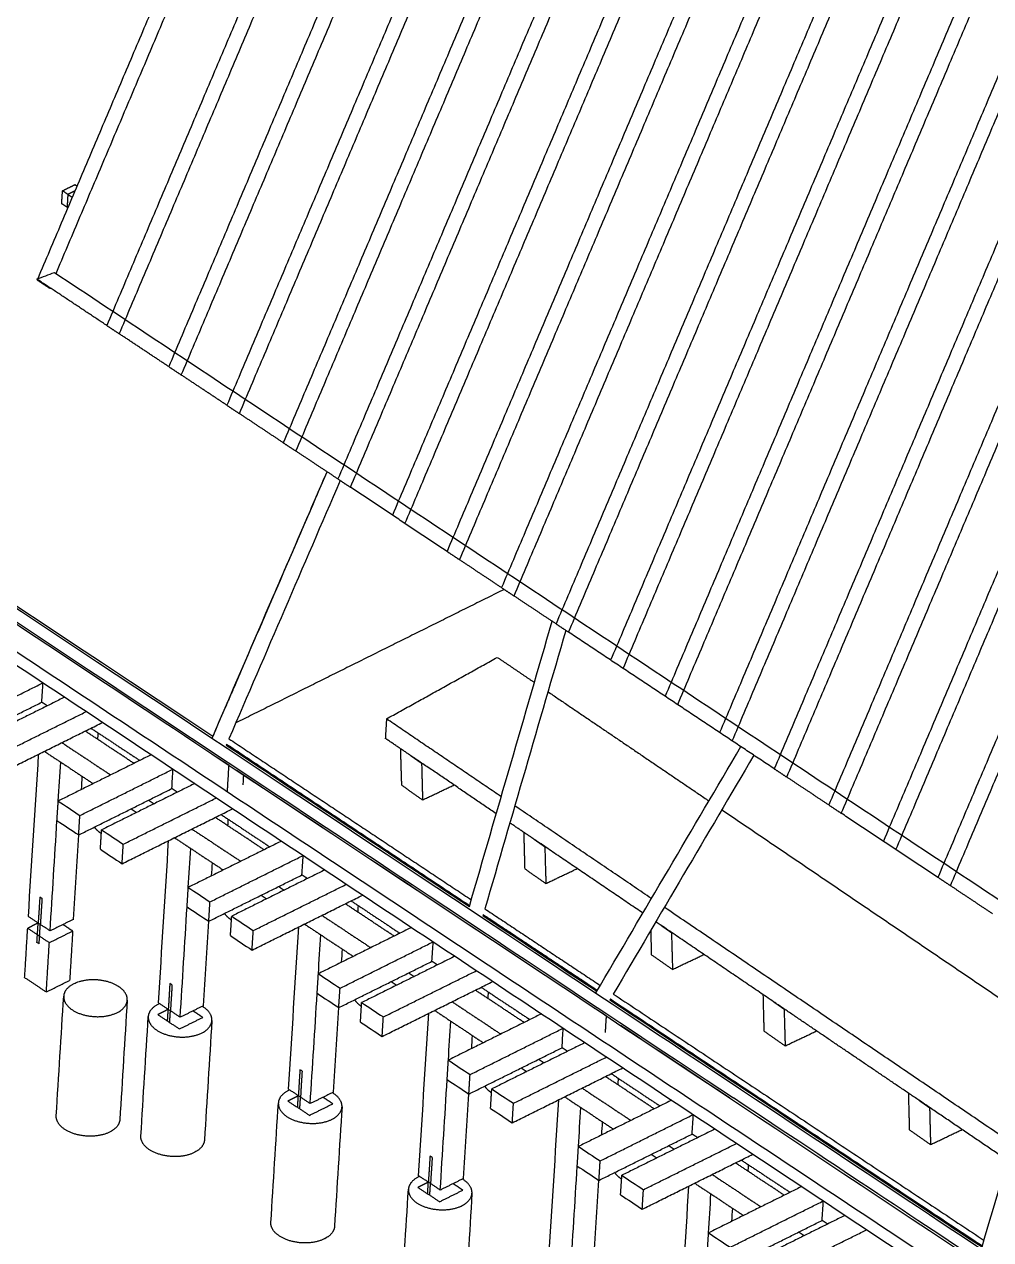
# Model space of a CAD drawing. Header units: centimetres. Extents: x 7653 to 15270, y 5751 to 14937.
# Drawn here: x 13318 to 14119, y 11905 to 12913 of the extents above; entities that cross this region are included whole.
import ezdxf

# ---------------------------------------------------------------- set-up
doc = ezdxf.new("R2010")
doc.units = ezdxf.units.CM
for name, color, linetype, true_color in [('Make2D$Visible$Curves$base', 7, 'Continuous', 0x000000), ('Make2D$Visible$Curves$Base camas', 7, 'Continuous', 0x000000), ('Make2D$Visible$Curves$estructura', 7, 'Continuous', 0x402a2a), ('Make2D$Visible$Curves$techo', 7, 'Continuous', 0x000000)]:
    doc.layers.add(name, color=color, linetype=linetype, true_color=true_color)

msp = doc.modelspace()

# ---------------------------------------------------------------- linework, layer by layer
at = {"layer": 'Make2D$Visible$Curves$base'}
for points, degree in [([(11284.5, 13738.3), (12857.5, 12694.1), (14430.5, 11650)], 2), ([(11283.9, 13727.5), (12856.9, 12683.4), (14429.9, 11639.2)], 2), ([(13669.6, 12889), (13669.6, 12889), (13669.6, 12889)], 2), ([(13672.4, 12895.6), (13672.4, 12895.6), (13672.4, 12895.6)], 2), ([(13596.3, 12857.8), (13596.3, 12857.8), (13596.3, 12857.8)], 2), ([(13593.5, 12851.2), (13593.5, 12851.2), (13593.5, 12851.2)], 2), ([(13386, 12836.8), (13386, 12836.8), (13386, 12836.8)], 2), ([(13454.2, 12823.7), (13454.2, 12823.7), (13454.2, 12823.7)], 2), ([(13698.2, 12819.7), (13698.2, 12819.7), (13698.2, 12819.7)], 2), ([(13858.2, 12786.9), (13858.2, 12786.9), (13858.2, 12786.9)], 2), ([(13412.1, 12724.5), (13412.1, 12724.5), (13412.1, 12724.5)], 2), ([(13344.5, 12690.9), (13344.5, 12690.9), (13344.5, 12690.9)], 2), ([(13384.9, 12664.1), (13384.9, 12664.1), (13384.9, 12664.1)], 2), ([(13416.4, 12643.2), (13416.4, 12643.2), (13416.4, 12643.2)], 2), ([(13715.7, 12444.5), (13604.4, 12389.2), (13493.1, 12333.8)], 2), ([(13505.5, 12395.3), (13505.5, 12395.4), (13505.6, 12395.4)], 2), ([(13256, 12328.7), (13294.6, 12347.9), (13333.3, 12367.1)], 2), ([(13332.2, 12351), (13332.6, 12356.4), (13332.9, 12361.8), (13333.3, 12367.1)], 3), ([(13351.2, 12355.2), (13312.6, 12336), (13273.9, 12316.8)], 2), ([(13255, 12312.6), (13293.6, 12331.8), (13332.2, 12351)], 2), ([(13291.9, 12304.9), (13330.6, 12324.1), (13369.2, 12343.3)], 2), ([(13336.7, 12348), (13334.5, 12349.5), (13332.2, 12351)], 2), ([(13290.9, 12288.7), (13336.8, 12311.5), (13382.7, 12334.3)], 2), ([(13899.9, 12338.7), (13899.9, 12338.7), (13899.9, 12338.7)], 2), ([(13408.7, 12300.3), (13388.4, 12313.7), (13368.2, 12327.1)], 2), ([(13373, 12329.5), (13393.3, 12316.1), (13413.5, 12302.7)], 2), ([(13378.7, 12320.1), (13378.8, 12321.9), (13379, 12323.7), (13379.1, 12325.5)], 3), ([(13348.9, 12317.5), (13369.1, 12304.1), (13389.3, 12290.7)], 2), ([(13485.5, 12316.3), (13586.3, 12249.4), (13687, 12182.5)], 2), ([(13487.4, 12320.7), (13587.9, 12254), (13688.4, 12187.2)], 2), ([(13949.3, 12318.6), (13949.3, 12318.6), (13949.3, 12318.6)], 2), ([(13321.1, 12173.3), (13323.9, 12218.2), (13326.8, 12263.1), (13329.6, 12307.9)], 3), ([(13334.4, 12310.3), (13354.6, 12296.9), (13374.8, 12283.5)], 2), ([(13423.1, 12307.5), (13384.5, 12288.3), (13345.9, 12269.1)], 2), ([(13345.9, 12269.1), (13346.5, 12279.8), (13347.2, 12290.6), (13347.9, 12301.4)], 3), ([(13363.8, 12257.1), (13402.5, 12276.3), (13441.1, 12295.6)], 2), ([(13440.1, 12279.4), (13440.4, 12284.8), (13440.8, 12290.2), (13441.1, 12295.5)], 3), ([(13365.2, 12278.7), (13365.4, 12282.3), (13365.6, 12285.9), (13365.8, 12289.4)], 3), ([(13459.1, 12283.6), (13420.5, 12264.4), (13381.8, 12245.2)], 2), ([(13362.8, 12241), (13401.5, 12260.2), (13440.1, 12279.4)], 2), ([(13444.6, 12276.4), (13442.4, 12277.9), (13440.1, 12279.4)], 2), ([(13449.4, 12278.8), (13449.4, 12278.8), (13449.4, 12278.8)], 2), ([(13344.8, 12252.9), (13345.3, 12261), (13345.9, 12269.1)], 2), ([(13345.9, 12269.1), (13351.8, 12265.1), (13357.8, 12261.1), (13363.8, 12257.1)], 3), ([(13398.8, 12217.1), (13444.7, 12239.9), (13490.6, 12262.7)], 2), ([(13399.8, 12233.3), (13438.4, 12252.5), (13477.1, 12271.7)], 2), ([(13406.3, 12262.6), (13408.5, 12261.1), (13410.8, 12259.6)], 2), ([(13420.8, 12269.8), (13423, 12268.3), (13425.3, 12266.8)], 2), ([(13339.1, 12161.4), (13341, 12191.9), (13342.9, 12222.4), (13344.8, 12252.9)], 3), ([(13344.8, 12252.9), (13350.8, 12248.9), (13356.8, 12245), (13362.8, 12241)], 3), ([(13362.8, 12241), (13363.3, 12249.1), (13363.8, 12257.1)], 2), ([(13516.5, 12228.7), (13496.3, 12242.1), (13476.1, 12255.5)], 2), ([(13480.9, 12257.9), (13501.1, 12244.5), (13521.3, 12231.1)], 2), ([(13486.6, 12248.5), (13486.7, 12250.3), (13486.8, 12252.1), (13486.9, 12253.9)], 3), ([(13380.8, 12229.1), (13381.3, 12237.1), (13381.8, 12245.2)], 2), ([(13381.8, 12245.2), (13387.8, 12241.2), (13393.8, 12237.3), (13399.8, 12233.3)], 3), ([(13456.7, 12245.9), (13477, 12232.5), (13497.2, 12219.1)], 2), ([(13358.4, 12171), (13359.9, 12194.3), (13361.4, 12217.7), (13362.8, 12241)], 3), ([(13398.8, 12217.1), (13399.3, 12225.2), (13399.8, 12233.3)], 2), ([(13429, 12101.7), (13431.8, 12146.6), (13434.6, 12191.5), (13437.4, 12236.3)], 3), ([(13442.3, 12238.7), (13462.5, 12225.3), (13482.7, 12211.9)], 2), ([(13531, 12235.9), (13492.4, 12216.7), (13453.7, 12197.5)], 2), ([(13380.8, 12229.1), (13386.8, 12225.1), (13392.8, 12221.1), (13398.8, 12217.1)], 3), ([(13453.7, 12197.5), (13454.4, 12208.2), (13455.1, 12219), (13455.7, 12229.8)], 3), ([(13471.7, 12185.5), (13510.3, 12204.7), (13549, 12224)], 2), ([(13548, 12207.8), (13548.3, 12213.2), (13548.6, 12218.6), (13549, 12224)], 3), ([(13595.9, 12226.4), (13595.9, 12226.4), (13595.9, 12226.4)], 2), ([(13473, 12207.1), (13473.3, 12210.7), (13473.5, 12214.3), (13473.7, 12217.8)], 3), ([(13567, 12212), (13528.3, 12192.8), (13489.7, 12173.6)], 2), ([(13470.7, 12169.4), (13509.3, 12188.6), (13548, 12207.8)], 2), ([(13552.5, 12204.8), (13550.2, 12206.3), (13548, 12207.8)], 2), ([(13627.4, 12205.5), (13627.4, 12205.5), (13627.4, 12205.5)], 2), ([(14068.1, 12210.6), (14068.1, 12210.6), (14068.1, 12210.6)], 2), ([(13452.7, 12181.3), (13453.2, 12189.4), (13453.7, 12197.5)], 2), ([(13453.7, 12197.5), (13459.7, 12193.5), (13465.7, 12189.5), (13471.7, 12185.5)], 3), ([(13507.6, 12161.7), (13546.3, 12180.9), (13584.9, 12200.1)], 2), ([(13528.7, 12198.2), (13530.9, 12196.7), (13533.1, 12195.2)], 2), ([(13330.6, 12189.5), (13329.9, 12178.7), (13329.2, 12168)], 2), ([(13332.4, 12188.3), (13331.8, 12188.7), (13331.2, 12189.1), (13330.6, 12189.5)], 3), ([(13332.4, 12188.3), (13331.7, 12177.5), (13331, 12166.8)], 2), ([(13470.7, 12169.4), (13471.2, 12177.5), (13471.7, 12185.5)], 2), ([(13506.6, 12145.5), (13552.5, 12168.3), (13598.4, 12191.1)], 2), ([(13514.2, 12191), (13516.4, 12189.5), (13518.7, 12188)], 2), ([(13624.4, 12157.1), (13604.2, 12170.5), (13583.9, 12183.9)], 2), ([(13588.8, 12186.3), (13609, 12172.9), (13629.2, 12159.5)], 2), ([(13594.5, 12176.9), (13594.6, 12178.7), (13594.7, 12180.5), (13594.8, 12182.3)], 3), ([(14099.5, 12189.7), (14099.5, 12189.7), (14099.5, 12189.7)], 2), ([(13339.1, 12161.4), (13330.1, 12167.4), (13321.1, 12173.3)], 2), ([(13447, 12089.8), (13448.9, 12120.3), (13450.8, 12150.8), (13452.7, 12181.3)], 3), ([(13452.7, 12181.3), (13458.7, 12177.3), (13464.7, 12173.4), (13470.7, 12169.4)], 3), ([(13488.7, 12157.5), (13489.2, 12165.5), (13489.7, 12173.6)], 2), ([(13489.7, 12173.6), (13495.7, 12169.6), (13501.7, 12165.7), (13507.6, 12161.7)], 3), ([(13564.6, 12174.3), (13584.8, 12160.9), (13605.1, 12147.5)], 2), ([(13698.3, 12175), (13745.7, 12143.6), (13793, 12112.2)], 2), ([(13699.7, 12179.7), (13747.5, 12148), (13795.4, 12116.2)], 2), ([(13318, 12122.7), (13319.3, 12143.2), (13320.5, 12163.6)], 2), ([(13329.2, 12168), (13324.9, 12165.8), (13320.5, 12163.6)], 2), ([(13320.5, 12163.6), (13329.5, 12157.7), (13338.5, 12151.7)], 2), ([(13328.2, 12151.8), (13328.7, 12159.9), (13329.2, 12168)], 2), ([(13330, 12150.6), (13330.5, 12158.7), (13331, 12166.8)], 2), ([(13358.4, 12171), (13348.8, 12166.2), (13339.1, 12161.4)], 2), ([(13357.8, 12161.3), (13353.8, 12164), (13349.8, 12166.7)], 2), ([(13466.3, 12099.4), (13467.8, 12122.7), (13469.2, 12146.1), (13470.7, 12169.4)], 3), ([(13506.6, 12145.5), (13507.1, 12153.6), (13507.6, 12161.7)], 2), ([(13536.9, 12030.1), (13539.7, 12075), (13542.5, 12119.9), (13545.3, 12164.7)], 3), ([(13550.1, 12167.1), (13570.3, 12153.7), (13590.6, 12140.3)], 2), ([(13638.9, 12164.3), (13600.2, 12145.1), (13561.6, 12125.9)], 2), ([(13330, 12150.6), (13329.4, 12151), (13328.8, 12151.4), (13328.2, 12151.8)], 3), ([(13336, 12110.8), (13337.2, 12131.2), (13338.5, 12151.7)], 2), ([(13338.5, 12151.7), (13348.2, 12156.5), (13357.8, 12161.3)], 2), ([(13357.8, 12161.3), (13356.6, 12140.9), (13355.3, 12120.4)], 2), ([(13488.7, 12157.5), (13494.7, 12153.5), (13500.6, 12149.5), (13506.6, 12145.5)], 3), ([(13561.6, 12125.9), (13562.3, 12136.6), (13562.9, 12147.4), (13563.6, 12158.2)], 3), ([(13579.6, 12113.9), (13618.2, 12133.1), (13656.8, 12152.4)], 2), ([(13655.8, 12136.2), (13656.2, 12141.6), (13656.5, 12147), (13656.8, 12152.4)], 3), ([(13580.9, 12135.5), (13581.1, 12139.1), (13581.3, 12142.7), (13581.6, 12146.2)], 3), ([(13578.5, 12097.8), (13617.2, 12117), (13655.8, 12136.2)], 2), ([(13674.8, 12140.4), (13636.2, 12121.2), (13597.5, 12102)], 2), ([(13660.3, 12133.2), (13658.1, 12134.7), (13655.8, 12136.2)], 2), ([(13318, 12122.7), (13327, 12116.8), (13336, 12110.8)], 2), ([(13560.6, 12109.7), (13561.1, 12117.8), (13561.6, 12125.9)], 2), ([(13561.6, 12125.9), (13567.6, 12121.9), (13573.6, 12117.9), (13579.6, 12113.9)], 3), ([(13615.5, 12090.1), (13654.2, 12109.3), (13692.8, 12128.5)], 2), ([(13636.5, 12126.6), (13638.8, 12125.1), (13641, 12123.6)], 2), ([(13336, 12110.8), (13345.6, 12115.6), (13355.3, 12120.4)], 2), ([(13438.4, 12117.9), (13437.8, 12107.1), (13437.1, 12096.4)], 2), ([(13440.2, 12116.7), (13439.6, 12117.1), (13439, 12117.5), (13438.4, 12117.9)], 3), ([(13440.2, 12116.7), (13439.6, 12105.9), (13438.9, 12095.2)], 2), ([(13578.5, 12097.8), (13579, 12105.9), (13579.6, 12113.9)], 2), ([(13614.5, 12073.9), (13660.4, 12096.7), (13706.3, 12119.5)], 2), ([(13622, 12119.4), (13624.3, 12117.9), (13626.5, 12116.4)], 2), ([(13732.2, 12085.5), (13712, 12098.9), (13691.8, 12112.3)], 2), ([(13696.6, 12114.7), (13716.8, 12101.3), (13737.1, 12087.9)], 2), ([(13344.2, 12008.2), (13346.2, 12041.2), (13348.3, 12074.2), (13350.4, 12107.3)], 3), ([(13403.1, 12104), (13401, 12070.9), (13399, 12037.9), (13396.9, 12004.9)], 3), ([(13447, 12089.8), (13438, 12095.8), (13429, 12101.7)], 2), ([(13554.8, 12018.2), (13556.8, 12048.7), (13558.7, 12079.2), (13560.6, 12109.7)], 3), ([(13560.6, 12109.7), (13566.6, 12105.7), (13572.6, 12101.8), (13578.5, 12097.8)], 3), ([(13596.5, 12085.9), (13597, 12093.9), (13597.5, 12102)], 2), ([(13597.5, 12102), (13603.5, 12098), (13609.5, 12094.1), (13615.5, 12090.1)], 3), ([(13672.5, 12102.7), (13692.7, 12089.3), (13712.9, 12075.9)], 2), ([(13702.3, 12105.3), (13702.4, 12107.1), (13702.5, 12108.9), (13702.7, 12110.7)], 3), ([(13775.7, 12107.1), (13775.7, 12107.1), (13775.7, 12107.1)], 2), ([(13803.8, 12105), (13958, 12002.6), (14112.3, 11900.3)], 2), ([(13806.2, 12109.1), (13959.9, 12007), (14113.7, 11904.9)], 2), ([(13930.4, 12105.7), (13930.4, 12105.7), (13930.4, 12105.7)], 2), ([(13437.1, 12096.4), (13432.8, 12094.2), (13428.4, 12092)], 2), ([(13428.4, 12092), (13437.4, 12086.1), (13446.4, 12080.1)], 2), ([(13436.5, 12086.7), (13436.8, 12091.5), (13437.1, 12096.4)], 2), ([(13438.3, 12085.5), (13438.6, 12090.3), (13438.9, 12095.2)], 2), ([(13466.3, 12099.4), (13456.6, 12094.6), (13447, 12089.8)], 2), ([(13465.7, 12089.7), (13461.7, 12092.4), (13457.6, 12095.1)], 2), ([(13574.2, 12027.8), (13575.6, 12051.1), (13577.1, 12074.5), (13578.5, 12097.8)], 3), ([(13644.7, 11958.5), (13647.5, 12003.4), (13650.3, 12048.3), (13653.1, 12093.1)], 3), ([(13658, 12095.5), (13678.2, 12082.1), (13698.4, 12068.7)], 2), ([(13746.7, 12092.7), (13708.1, 12073.5), (13669.4, 12054.3)], 2), ([(13414.4, 11991.3), (13416.4, 12024.3), (13418.5, 12057.4), (13420.5, 12090.4)], 3), ([(13446.4, 12080.1), (13456, 12084.9), (13465.7, 12089.7)], 2), ([(13473.3, 12087.1), (13471.2, 12054.1), (13469.2, 12021), (13467.1, 11988)], 3), ([(13596.5, 12085.9), (13602.5, 12081.9), (13608.5, 12077.9), (13614.5, 12073.9)], 3), ([(13614.5, 12073.9), (13615, 12082), (13615.5, 12090.1)], 2), ([(13669.4, 12054.3), (13670.1, 12065), (13670.8, 12075.8), (13671.5, 12086.6)], 3), ([(13807.1, 12086.2), (13807.1, 12086.2), (13807.1, 12086.2)], 2), ([(13687.4, 12042.3), (13726.1, 12061.6), (13764.7, 12080.8)], 2), ([(13688.8, 12063.9), (13689, 12067.5), (13689.2, 12071.1), (13689.4, 12074.7)], 3), ([(13763.7, 12064.6), (13764, 12070), (13764.4, 12075.4), (13764.7, 12080.8)], 3), ([(13799.4, 12077.1), (13799.4, 12077.1), (13799.4, 12077.1)], 2), ([(13686.4, 12026.2), (13725.1, 12045.4), (13763.7, 12064.6)], 2), ([(13782.7, 12068.8), (13744, 12049.6), (13705.4, 12030.4)], 2), ([(13768.2, 12061.6), (13765.9, 12063.1), (13763.7, 12064.6)], 2), ([(13668.4, 12038.1), (13668.9, 12046.2), (13669.4, 12054.3)], 2), ([(13669.4, 12054.3), (13675.4, 12050.3), (13681.4, 12046.3), (13687.4, 12042.3)], 3), ([(13723.4, 12018.5), (13762, 12037.7), (13800.7, 12056.9)], 2), ([(13744.4, 12055), (13746.6, 12053.5), (13748.9, 12052)], 2), ([(13546.3, 12046.3), (13545.6, 12035.5), (13545, 12024.8)], 2), ([(13548.1, 12045.1), (13547.5, 12045.5), (13546.9, 12045.9), (13546.3, 12046.3)], 3), ([(13548.1, 12045.1), (13547.4, 12034.3), (13546.8, 12023.6)], 2), ([(13686.4, 12026.2), (13686.9, 12034.3), (13687.4, 12042.3)], 2), ([(13722.4, 12002.3), (13768.3, 12025.1), (13814.1, 12047.9)], 2), ([(13729.9, 12047.8), (13732.1, 12046.3), (13734.4, 12044.8)], 2), ([(13840.1, 12013.9), (13819.9, 12027.3), (13799.7, 12040.7)], 2), ([(13804.5, 12043.1), (13824.7, 12029.7), (13844.9, 12016.3)], 2), ([(13662.7, 11946.6), (13664.6, 11977.1), (13666.5, 12007.6), (13668.4, 12038.1)], 3), ([(13668.4, 12038.1), (13674.4, 12034.2), (13680.4, 12030.2), (13686.4, 12026.2)], 3), ([(13780.3, 12031.1), (13800.6, 12017.7), (13820.8, 12004.3)], 2), ([(13810.2, 12033.7), (13810.3, 12035.5), (13810.4, 12037.3), (13810.5, 12039.1)], 3), ([(13545, 12024.8), (13540.6, 12022.6), (13536.3, 12020.4)], 2), ([(13536.3, 12020.4), (13545.3, 12014.5), (13554.2, 12008.5)], 2), ([(13554.8, 12018.2), (13545.9, 12024.2), (13536.9, 12030.1)], 2), ([(13544.4, 12015.1), (13544.7, 12019.9), (13545, 12024.8)], 2), ([(13546.2, 12013.9), (13546.5, 12018.7), (13546.8, 12023.6)], 2), ([(13574.2, 12027.8), (13564.5, 12023), (13554.8, 12018.2)], 2), ([(13573.6, 12018.1), (13569.5, 12020.8), (13565.5, 12023.5)], 2), ([(13682, 11956.2), (13683.5, 11979.5), (13684.9, 12002.9), (13686.4, 12026.2)], 3), ([(13704.4, 12014.3), (13704.9, 12022.3), (13705.4, 12030.4)], 2), ([(13705.4, 12030.4), (13711.4, 12026.4), (13717.4, 12022.5), (13723.4, 12018.5)], 3), ([(13752.6, 11886.9), (13755.4, 11931.8), (13758.2, 11976.7), (13761, 12021.5)], 3), ([(13765.8, 12023.9), (13786.1, 12010.5), (13806.3, 11997.1)], 2), ([(13854.6, 12021.1), (13816, 12001.9), (13777.3, 11982.7)], 2), ([(13522.2, 11919.7), (13524.3, 11952.7), (13526.3, 11985.8), (13528.4, 12018.8)], 3), ([(13554.2, 12008.5), (13563.9, 12013.3), (13573.6, 12018.1)], 2), ([(13581.2, 12015.5), (13579.1, 11982.5), (13577, 11949.4), (13575, 11916.4)], 3), ([(13704.4, 12014.3), (13710.4, 12010.3), (13716.4, 12006.3), (13722.4, 12002.3)], 3), ([(13722.4, 12002.3), (13722.9, 12010.4), (13723.4, 12018.5)], 2), ([(13777.3, 11982.7), (13778, 11993.4), (13778.6, 12004.2), (13779.3, 12015)], 3), ([(13795.3, 11970.7), (13833.9, 11990), (13872.6, 12009.2)], 2), ([(13796.6, 11992.3), (13796.8, 11995.9), (13797.1, 11999.5), (13797.3, 12003.1)], 3), ([(13871.6, 11993), (13871.9, 11998.4), (13872.2, 12003.8), (13872.6, 12009.2)], 3), ([(13794.3, 11954.6), (13832.9, 11973.8), (13871.6, 11993)], 2), ([(13890.6, 11997.2), (13851.9, 11978), (13813.3, 11958.8)], 2), ([(13876.1, 11990), (13873.8, 11991.5), (13871.6, 11993)], 2), ([(13776.3, 11966.5), (13776.8, 11974.6), (13777.3, 11982.7)], 2), ([(13777.3, 11982.7), (13783.3, 11978.7), (13789.3, 11974.7), (13795.3, 11970.7)], 3), ([(13831.2, 11946.9), (13869.9, 11966.1), (13908.5, 11985.3)], 2), ([(13852.2, 11983.4), (13854.5, 11981.9), (13856.7, 11980.4)], 2), ([(13654.2, 11974.7), (13653.5, 11963.9), (13652.8, 11953.2)], 2), ([(13656, 11973.5), (13655.4, 11973.9), (13654.8, 11974.3), (13654.2, 11974.7)], 3), ([(13656, 11973.5), (13655.3, 11962.7), (13654.6, 11952)], 2), ([(13794.3, 11954.6), (13794.8, 11962.7), (13795.3, 11970.7)], 2), ([(13830.2, 11930.7), (13876.1, 11953.5), (13922, 11976.3)], 2), ([(13837.7, 11976.2), (13840, 11974.7), (13842.2, 11973.2)], 2), ([(13912.3, 11971.5), (13932.6, 11958.1), (13952.8, 11944.7)], 2), ([(13770.6, 11875), (13772.5, 11905.5), (13774.4, 11936), (13776.3, 11966.5)], 3), ([(13776.3, 11966.5), (13782.3, 11962.6), (13788.3, 11958.6), (13794.3, 11954.6)], 3), ([(13948, 11942.3), (13927.7, 11955.7), (13907.5, 11969.1)], 2), ([(13918, 11962.1), (13918.2, 11963.9), (13918.3, 11965.7), (13918.4, 11967.5)], 3), ([(13652.8, 11953.2), (13648.5, 11951), (13644.1, 11948.8)], 2), ([(13662.7, 11946.6), (13653.7, 11952.6), (13644.7, 11958.5)], 2), ([(13652.2, 11943.5), (13652.5, 11948.3), (13652.8, 11953.2)], 2), ([(13654, 11942.3), (13654.3, 11947.1), (13654.6, 11952)], 2), ([(13682, 11956.2), (13672.4, 11951.4), (13662.7, 11946.6)], 2), ([(13681.4, 11946.5), (13677.4, 11949.2), (13673.3, 11951.9)], 2), ([(13789.9, 11884.6), (13791.4, 11907.9), (13792.8, 11931.3), (13794.3, 11954.6)], 3), ([(13812.2, 11942.7), (13812.8, 11950.7), (13813.3, 11958.8)], 2), ([(13813.3, 11958.8), (13819.2, 11954.8), (13825.2, 11950.9), (13831.2, 11946.9)], 3), ([(13860.5, 11815.3), (13863.3, 11860.2), (13866.1, 11905.1), (13868.9, 11949.9)], 3), ([(13873.7, 11952.3), (13893.9, 11938.9), (13914.1, 11925.5)], 2), ([(13888.2, 11959.5), (13908.4, 11946.1), (13928.6, 11932.7)], 2), ([(13630.1, 11848.1), (13632.1, 11881.1), (13634.2, 11914.2), (13636.3, 11947.2)], 3), ([(13644.1, 11948.8), (13653.1, 11942.9), (13662.1, 11936.9)], 2), ([(13662.1, 11936.9), (13671.8, 11941.7), (13681.4, 11946.5)], 2), ([(13689, 11943.9), (13687, 11910.9), (13684.9, 11877.8), (13682.8, 11844.8)], 3), ([(13812.2, 11942.7), (13818.2, 11938.7), (13824.2, 11934.7), (13830.2, 11930.7)], 3), ([(13830.2, 11930.7), (13830.7, 11938.8), (13831.2, 11946.9)], 2), ([(13962.5, 11949.5), (13923.8, 11930.3), (13885.2, 11911.1)], 2), ([(13885.2, 11911.1), (13885.8, 11921.8), (13886.5, 11932.6), (13887.2, 11943.4)], 3), ([(13903.1, 11899.1), (13941.8, 11918.4), (13980.4, 11937.6)], 2), ([(13904.5, 11920.7), (13904.7, 11924.3), (13904.9, 11927.9), (13905.2, 11931.5)], 3), ([(13979.4, 11921.4), (13979.8, 11926.8), (13980.1, 11932.2), (13980.4, 11937.6)], 3), ([(13902.1, 11883), (13940.8, 11902.2), (13979.4, 11921.4)], 2), ([(13998.4, 11925.6), (13959.8, 11906.4), (13921.1, 11887.2)], 2), ([(13983.9, 11918.4), (13981.7, 11919.9), (13979.4, 11921.4)], 2), ([(13884.2, 11894.9), (13884.7, 11903), (13885.2, 11911.1)], 2), ([(13885.2, 11911.1), (13891.2, 11907.1), (13897.1, 11903.1), (13903.1, 11899.1)], 3), ([(13939.1, 11875.3), (13977.7, 11894.5), (14016.4, 11913.7)], 2), ([(13960.1, 11911.8), (13962.3, 11910.3), (13964.6, 11908.8)], 2)]:
    msp.add_open_spline(points, degree=degree, dxfattribs=at)
for points, weights in [([(13381.6, 12242), (13377.9, 12244.5), (13376, 12247.6)], [1, 0.920427730249, 0.884091327405]), ([(13489.5, 12170.4), (13485.7, 12172.9), (13483.9, 12176)], [1, 0.920427730249, 0.884091327405]), ([(13358.8, 12117.5), (13350.7, 12113.6), (13350.4, 12107.3)], [1, 0.853553390593, 0.853553390593]), ([(13429.9, 12101.1), (13429.4, 12100.9), (13428.9, 12100.7)], [0.980183407818, 0.989731717326, 1]), ([(13597.3, 12098.8), (13593.6, 12101.3), (13591.8, 12104.4)], [1, 0.920427730249, 0.884091327405]), ([(13428.9, 12100.7), (13420.9, 12096.7), (13420.5, 12090.4)], [1, 0.853553390593, 0.853553390593]), ([(13536.8, 12029.1), (13528.8, 12025.1), (13528.4, 12018.8)], [1, 0.853553390593, 0.853553390593]), ([(13537.8, 12029.5), (13537.3, 12029.3), (13536.8, 12029.1)], [0.980194317019, 0.989737583094, 1]), ([(13813.1, 11955.6), (13809.3, 11958.1), (13807.5, 11961.2)], [1, 0.920427730249, 0.884091327405]), ([(13644.7, 11957.5), (13636.7, 11953.5), (13636.3, 11947.2)], [1, 0.853553390593, 0.853553390593]), ([(13645.7, 11957.9), (13645.2, 11957.7), (13644.7, 11957.5)], [0.980193356314, 0.989737066543, 1])]:
    msp.add_rational_spline(points, weights, degree=2, dxfattribs=at)
for points, weights, knots in [([(13403.1, 12104), (13403.5, 12110.3), (13396.1, 12115.2), (13378.1, 12127.1), (13358.8, 12117.5)], [0.853553390593, 0.853553390593, 1, 0.707106781187, 1], [1, 1, 1, 1.2, 1.2, 1.6, 1.6, 1.6]), ([(13350.4, 12107.3), (13350, 12101), (13357.4, 12096), (13375.4, 12084.1), (13394.7, 12093.7), (13402.7, 12097.7), (13403.1, 12104)], [0.853553390593, 0.853553390593, 1, 0.707106781187, 1, 0.853553390593, 0.853553390593], [0.2, 0.2, 0.2, 0.4, 0.4, 0.8, 0.8, 1, 1, 1]), ([(13473.3, 12087.1), (13473.7, 12093.4), (13466.2, 12098.3), (13465.8, 12098.6), (13465.3, 12098.9)], [0.853553390593, 0.853553390593, 1, 0.989744446938, 0.980207083044], [1, 1, 1, 1.2, 1.2, 1.2140059, 1.2140059, 1.2140059]), ([(13420.5, 12090.4), (13420.1, 12084.1), (13427.6, 12079.1), (13445.6, 12067.2), (13464.9, 12076.8), (13472.9, 12080.8), (13473.3, 12087.1)], [0.853553390593, 0.853553390593, 1, 0.707106781187, 1, 0.853553390593, 0.853553390593], [0.2, 0.2, 0.2, 0.4, 0.4, 0.8, 0.8, 1, 1, 1]), ([(13705.2, 12027.2), (13705.2, 12027.2), (13705.2, 12027.2), (13701.4, 12029.7), (13699.6, 12032.8)], [0.999995941108, 0.99999797054, 1, 0.920427730249, 0.884091327405], [-0.4000028, -0.4000028, -0.4000028, -0.4, -0.4, -0.2913293, -0.2913293, -0.2913293]), ([(13581.2, 12015.5), (13581.6, 12021.8), (13574.1, 12026.7), (13573.7, 12027), (13573.2, 12027.3)], [0.853553390593, 0.853553390593, 1, 0.989744446938, 0.980207083044], [1, 1, 1, 1.2, 1.2, 1.2140059, 1.2140059, 1.2140059]), ([(13528.4, 12018.8), (13528, 12012.5), (13535.5, 12007.5), (13553.4, 11995.6), (13572.8, 12005.2), (13580.8, 12009.2), (13581.2, 12015.5)], [0.853553390593, 0.853553390593, 1, 0.707106781187, 1, 0.853553390593, 0.853553390593], [0.2, 0.2, 0.2, 0.4, 0.4, 0.8, 0.8, 1, 1, 1]), ([(13396.9, 12004.9), (13396.5, 11998.6), (13388.5, 11994.6), (13369.2, 11985), (13351.2, 11996.9), (13343.8, 12001.9), (13344.2, 12008.2)], [0.853553390593, 0.853553390593, 1, 0.707106781187, 1, 0.853581893434, 0.853553396141], [-1, -1, -1, -0.8, -0.8, -0.4, -0.4, -0.2000389, -0.2000389, -0.2000389]), ([(13467.1, 11988), (13466.7, 11981.7), (13458.7, 11977.7), (13439.4, 11968.1), (13421.4, 11980.1), (13414, 11985), (13414.4, 11991.3)], [0.853553390593, 0.853553390593, 1, 0.707106781187, 1, 0.853581893433, 0.853553396141], [-1, -1, -1, -0.8, -0.8, -0.4, -0.4, -0.2000389, -0.2000389, -0.2000389]), ([(13689, 11943.9), (13689.4, 11950.2), (13682, 11955.1), (13681.5, 11955.4), (13681, 11955.7)], [0.853553390593, 0.853553390593, 1, 0.989744446938, 0.980207083044], [1, 1, 1, 1.2, 1.2, 1.2140059, 1.2140059, 1.2140059]), ([(13636.3, 11947.2), (13635.9, 11940.9), (13643.3, 11935.9), (13661.3, 11924), (13680.6, 11933.6), (13688.6, 11937.6), (13689, 11943.9)], [0.853553390593, 0.853553390593, 1, 0.707106781187, 1, 0.853553390593, 0.853553390593], [0.2, 0.2, 0.2, 0.4, 0.4, 0.8, 0.8, 1, 1, 1]), ([(13575, 11916.4), (13574.6, 11910.1), (13566.6, 11906.1), (13547.2, 11896.5), (13529.3, 11908.5), (13521.8, 11913.4), (13522.2, 11919.7)], [0.853553390593, 0.853553390593, 1, 0.707106781187, 1, 0.853581893434, 0.853553396141], [-1, -1, -1, -0.8, -0.8, -0.4, -0.4, -0.2000389, -0.2000389, -0.2000389])]:
    msp.add_rational_spline(points, weights, degree=2, knots=knots, dxfattribs=at)
at = {"layer": 'Make2D$Visible$Curves$Base camas'}
for points in [[(13618.1, 12337.2), (13664.1, 12362.7), (13710, 12388.2)], [(13710, 12388.2), (13725.4, 12377.8), (13740.7, 12367.4)], [(13752, 12359.7), (13818.7, 12314.5), (13885.5, 12269.2)], [(13618.1, 12337.2), (13617.6, 12329.1), (13617.1, 12321)], [(13713.2, 12272.7), (13665.7, 12304.9), (13618.1, 12337.2)], [(13638.4, 12306.6), (13627.8, 12313.8), (13617.1, 12321)], [(13629.6, 12312.5), (13630, 12297.5), (13630.5, 12282.4)], [(13709.1, 12258.6), (13673.8, 12282.6), (13638.4, 12306.6)], [(13638.4, 12306.6), (13642.8, 12303.5), (13647.2, 12300.4)], [(13647.4, 12300.5), (13647.3, 12300.5), (13647.2, 12300.4)], [(13647.2, 12300.4), (13647.6, 12285.2), (13648, 12270)], [(13630.5, 12282.4), (13639.2, 12276.2), (13648, 12270)], [(13648, 12270), (13661.1, 12276.2), (13674.1, 12282.4)], [(13837.8, 12188.3), (13781.1, 12226.7), (13724.5, 12265.1)], [(13896.2, 12261.9), (14030.6, 12170.8), (14164.9, 12079.8)], [(13740.6, 12237.3), (13730.5, 12244.1), (13720.4, 12251)], [(13731.9, 12243.2), (13732.3, 12228.1), (13732.7, 12213)], [(13830.7, 12176.2), (13785.7, 12206.7), (13740.6, 12237.3)], [(13740.6, 12237.3), (13745, 12234.2), (13749.4, 12231.1)], [(13749.6, 12231.2), (13749.5, 12231.1), (13749.4, 12231.1)], [(13749.4, 12231.1), (13749.8, 12215.9), (13750.3, 12200.7)], [(13732.7, 12213), (13741.5, 12206.9), (13750.3, 12200.7)], [(13750.3, 12200.7), (13763.3, 12206.9), (13776.3, 12213.1)], [(14137.2, 11985.2), (13992.9, 12083.1), (13848.5, 12181)], [(13837.2, 12161.7), (13837.5, 12151.8), (13837.7, 12141.8)], [(13845.7, 12166.1), (13843.6, 12167.5), (13841.4, 12168.9)], [(13939.1, 12102.7), (13892.4, 12134.4), (13845.7, 12166.1)], [(13845.7, 12166.1), (13850.1, 12163), (13854.4, 12159.9)], [(13854.6, 12160), (13854.5, 12159.9), (13854.4, 12159.9)], [(13854.4, 12159.9), (13854.9, 12144.7), (13855.3, 12129.5)], [(13837.7, 12141.8), (13846.5, 12135.7), (13855.3, 12129.5)], [(13855.3, 12129.5), (13868.3, 12135.7), (13881.4, 12141.9)], [(13930.3, 12108.7), (13930.7, 12093.6), (13931.1, 12078.5)], [(14059.7, 12021), (13999.4, 12061.8), (13939.1, 12102.7)], [(13939.1, 12102.7), (13943.5, 12099.6), (13947.8, 12096.5)], [(13948.1, 12096.6), (13947.9, 12096.6), (13947.8, 12096.5)], [(13947.8, 12096.5), (13948.3, 12081.3), (13948.7, 12066.1)], [(13931.1, 12078.5), (13939.9, 12072.3), (13948.7, 12066.1)], [(13948.7, 12066.1), (13961.7, 12072.3), (13974.8, 12078.5)], [(14050.9, 12026.9), (14051.3, 12011.8), (14051.7, 11996.7)], [(14133.1, 11971.2), (14096.4, 11996.1), (14059.7, 12021)], [(14059.7, 12021), (14064.1, 12017.9), (14068.5, 12014.8)], [(14068.7, 12014.9), (14068.6, 12014.8), (14068.5, 12014.8)], [(14068.5, 12014.8), (14068.9, 11999.6), (14069.3, 11984.3)], [(14051.7, 11996.7), (14060.5, 11990.5), (14069.3, 11984.3)], [(14069.3, 11984.3), (14082.4, 11990.5), (14095.4, 11996.7)]]:
    msp.add_open_spline(points, degree=2, dxfattribs=at)
at = {"layer": 'Make2D$Visible$Curves$estructura'}
for points, degree in [([(11976.4, 13317), (12385.6, 13045.4), (12993.7, 12641.7), (13474.2, 12322.8)], 3), ([(11976.8, 13314.7), (12526.1, 12950), (13435.7, 12346.2), (13911.8, 12030.2)], 3), ([(11967.1, 13309.9), (12515.3, 12946), (13429, 12339.5), (13905.9, 12022.9)], 3), ([(13927.6, 12813.8), (13927.6, 12813.8), (13927.6, 12813.8), (13927.6, 12813.8)], 3), ([(13349.4, 12775), (13354.5, 12777.5), (13359.6, 12780)], 2), ([(13361.4, 12778.9), (13360.5, 12779.4), (13359.6, 12780)], 2), ([(13973.5, 12785.5), (13973.5, 12785.5), (13973.5, 12785.5), (13973.5, 12785.5)], 3), ([(13348.7, 12764.2), (13349.1, 12769.6), (13349.4, 12775)], 2), ([(13353.8, 12772), (13351.6, 12773.5), (13349.4, 12775)], 2), ([(13353.8, 12772), (13353.5, 12766.7), (13353.2, 12761.3)], 2), ([(13359.8, 12775), (13356.8, 12773.5), (13353.8, 12772)], 2), ([(13353.8, 12772), (13355.7, 12770.8), (13357.5, 12769.6)], 2), ([(13353.2, 12761.3), (13351, 12762.8), (13348.7, 12764.2)], 2), ([(13353.2, 12761.3), (13353.5, 12761.1), (13353.8, 12760.9)], 2), ([(13473.5, 12321.2), (13505.2, 12394.8), (13537, 12468.4), (13568.8, 12542.1)], 3), ([(13579.7, 12534.8), (13548.9, 12463.4), (13518.2, 12392), (13487.4, 12320.7)], 3), ([(13487.5, 12298.6), (13389.9, 12363.4), (13286.6, 12431.9), (13180.7, 12502.2)], 3), ([(13686.8, 12181.7), (13709.7, 12260.5), (13732.6, 12339.3), (13755.5, 12418.1)], 3), ([(13766.8, 12410.6), (13744.4, 12333.7), (13722.1, 12256.7), (13699.7, 12179.7)], 3), ([(13485.5, 12316.3), (13485.4, 12316), (13485.3, 12315.8), (13485.1, 12315.5)], 3), ([(13485.1, 12315.5), (13552.4, 12270.9), (13619.6, 12226.3), (13686.8, 12181.7)], 3), ([(13485.2, 12315.5), (13555.5, 12268.8), (13623.1, 12224), (13686.8, 12181.7)], 3), ([(13490.9, 12312.7), (13490.6, 12312.6), (13490.3, 12312.4), (13490, 12312.3)], 3), ([(13791.7, 12110), (13831.8, 12178.1), (13871.9, 12246.1), (13912, 12314.2)], 3), ([(14379.9, 11706), (14077.8, 11906.5), (13775.6, 12107.1), (13473.5, 12307.7)], 3), ([(13922.8, 12307.1), (13883.9, 12241.1), (13845.1, 12175.1), (13806.2, 12109.1)], 3), ([(13800.3, 12090.9), (13708.1, 12152.1), (13604.4, 12220.9), (13493.5, 12294.6)], 3), ([(13698.3, 12175), (13698.3, 12174.7), (13698.2, 12174.4), (13698.1, 12174.1)], 3), ([(13698.1, 12174.2), (13730.7, 12152.6), (13762.2, 12131.6), (13792.5, 12111.5)], 3), ([(13698.1, 12174.1), (13729.6, 12153.2), (13761, 12132.3), (13792.5, 12111.4)], 3), ([(14112, 11899.4), (14135.1, 11978.1), (14158.2, 12056.8), (14181.2, 12135.5)], 3), ([(13803.8, 12105), (13803.7, 12104.8), (13803.5, 12104.5), (13803.4, 12104.3)], 3), ([(13803.4, 12104.3), (13841.2, 12079.1), (13877.2, 12055.3), (13911, 12032.8)], 3), ([(13803.4, 12104.3), (13906.2, 12036), (14009.1, 11967.7), (14112, 11899.4)], 3), ([(13902.9, 12022.8), (13874.2, 12041.8), (13844, 12061.9), (13812.3, 12083)], 3), ([(13812.3, 12082.8), (13812.3, 12082.8), (13812.3, 12082.9), (13812.3, 12083)], 3), ([(13911, 12032.8), (13981.2, 11986.3), (14048.2, 11941.8), (14112, 11899.4)], 3), ([(14125.2, 11877.3), (14065, 11917.3), (13992.7, 11965.3), (13905.9, 12022.9)], 3), ([(13911.8, 12030.2), (14045.5, 11941.5), (14145, 11875.4), (14219.1, 11826.2)], 3)]:
    msp.add_open_spline(points, degree=degree, dxfattribs=at)
for points, knots in [([(13473.5, 12307.7), (13473.5, 12307.7), (13473.5, 12307.7), (13473.5, 12307.7), (13473.5, 12307.7), (13473.5, 12307.7), (13473.4, 12307.7), (13473.1, 12307.9), (13472.7, 12308.3), (13472.4, 12308.6)], [6.821726, 6.821726, 6.821726, 6.821726, 6.821766, 6.821766, 6.821766, 6.836733, 6.836733, 6.836733, 8.244481, 8.244481, 8.244481, 8.244481]), ([(13486.1, 12276.9), (13486.2, 12278.1), (13486.3, 12279.3), (13486.4, 12280.6), (13486.5, 12283), (13486.7, 12285.4), (13486.8, 12287.8), (13487, 12290.3), (13487.1, 12292.7), (13487.3, 12295.1), (13487.3, 12296.2), (13487.4, 12297.4), (13487.5, 12298.6)], [4.40498, 4.40498, 4.40498, 4.40498, 8.918952, 8.918952, 8.918952, 17.837903, 17.837903, 17.837903, 26.756855, 26.756855, 26.756855, 30.997007, 30.997007, 30.997007, 30.997007]), ([(13499.5, 12290.6), (13499.4, 12289.4), (13499.2, 12286.7), (13499.1, 12284.1), (13499, 12282.6)], [0.3781119, 0.3781119, 0.3781119, 0.3781119, 0.5, 0.6542432, 0.6542432, 0.6542432, 0.6542432]), ([(13791.1, 12096.9), (13790.8, 12097), (13790.6, 12097.2), (13790.4, 12097.4), (13790.3, 12097.4), (13790.3, 12097.5), (13790.2, 12097.5)], [10.565888, 10.565888, 10.565888, 10.565888, 11.399675, 11.399675, 11.399675, 11.649262, 11.649262, 11.649262, 11.649262]), ([(13800.3, 12090.9), (13800.2, 12089.8), (13800, 12086.2), (13799.7, 12081.6), (13799.5, 12078.2), (13799.4, 12077.1)], [0.1311713, 0.1311713, 0.1311713, 0.1311713, 0.25, 0.5, 0.604985, 0.604985, 0.604985, 0.604985])]:
    msp.add_open_spline(points, degree=3, knots=knots, dxfattribs=at)
at = {"layer": 'Make2D$Visible$Curves$techo'}
for points, degree in [([(15024.4, 12530.5), (14336.3, 12987.3), (13648.1, 13444)], 2), ([(15023.3, 12531.5), (14335.9, 12987.8), (13648.5, 13444.1)], 2), ([(15030.2, 12533.4), (14342.1, 12990.2), (13654, 13446.9)], 2), ([(15029.1, 12534.4), (14341.7, 12990.7), (13654.3, 13447)], 2), ([(13642.1, 13440.3), (13485.5, 13071.2), (13328.8, 12702.1)], 2), ([(13344, 12706.4), (13495.8, 13064.2), (13647.6, 13421.9)], 2), ([(13699.9, 13402.7), (13543, 13033), (13386.1, 12663.3)], 2), ([(13396.5, 12656.4), (13553.4, 13026.1), (13710.3, 13395.8)], 2), ([(13751.2, 13368.6), (13594.3, 12998.9), (13437.5, 12629.2)], 2), ([(13447.9, 12622.3), (13604.7, 12992), (13761.6, 13361.7)], 2), ([(13799.5, 13336.6), (13642.6, 12966.9), (13485.7, 12597.2)], 2), ([(13496.1, 12590.3), (13653, 12960), (13809.9, 13329.7)], 2), ([(13846.3, 13305.5), (13689.4, 12935.8), (13532.5, 12566.1)], 2), ([(13543, 12559.2), (13699.8, 12928.9), (13856.7, 13298.6)], 2), ([(13891.6, 13275.5), (13734.7, 12905.8), (13577.8, 12536.1)], 2), ([(13588.2, 12529.2), (13745.1, 12898.9), (13902, 13268.6)], 2), ([(13936.8, 13245.5), (13779.9, 12875.8), (13623, 12506)], 2), ([(13633.4, 12499.1), (13790.3, 12868.8), (13947.2, 13238.6)], 2), ([(13982, 13215.4), (13825.1, 12845.7), (13668.3, 12476)], 2), ([(13678.7, 12469.1), (13835.6, 12838.8), (13992.4, 13208.5)], 2), ([(14027.3, 13185.4), (13870.4, 12815.7), (13713.5, 12446)], 2), ([(14043.5, 13181.4), (14309.7, 13004.7), (14576, 12828)], 2), ([(13723.9, 12439.1), (13880.8, 12808.8), (14037.7, 13178.5)], 2), ([(14072.5, 13155.4), (13915.6, 12785.7), (13758.7, 12416)], 2), ([(13769.1, 12409.1), (13926, 12778.8), (14082.9, 13148.5)], 2), ([(14117.8, 13125.3), (13960.9, 12755.6), (13804, 12385.9)], 2), ([(13814.4, 12379), (13971.3, 12748.7), (14128.2, 13118.4)], 2), ([(14163, 13095.3), (14006.1, 12725.6), (13849.2, 12355.9)], 2), ([(13859.6, 12349), (14016.5, 12718.7), (14173.4, 13088.4)], 2), ([(14208.2, 13065.3), (14051.3, 12695.6), (13894.4, 12325.9)], 2), ([(13904.9, 12319), (14061.7, 12688.7), (14218.6, 13058.4)], 2), ([(14253.5, 13035.3), (14096.6, 12665.6), (13939.7, 12295.8)], 2), ([(13950.1, 12288.9), (14107, 12658.6), (14263.9, 13028.4)], 2), ([(14298.7, 13005.2), (14141.8, 12635.5), (13984.9, 12265.8)], 2), ([(13995.3, 12258.9), (14152.2, 12628.6), (14309.1, 12998.3)], 2), ([(14343.9, 12975.2), (14187.1, 12605.5), (14030.2, 12235.8)], 2), ([(14040.6, 12228.9), (14197.5, 12598.6), (14354.3, 12968.3)], 2), ([(14389.2, 12945.2), (14232.3, 12575.5), (14075.4, 12205.8)], 2), ([(14085.8, 12198.9), (14242.7, 12568.6), (14399.6, 12938.3)], 2), ([(13328.1, 12701.8), (13333, 12703.6), (13337.9, 12705.5), (13342.7, 12707.3)], 3), ([(13342.7, 12707.3), (14021.1, 12257), (14699.4, 11806.7)], 2), ([(13328.1, 12701.8), (13328.5, 12702), (13328.9, 12702.2)], 2), ([(13386.1, 12663.3), (13357.1, 12682.6), (13328.1, 12701.8)], 2), ([(13328.6, 12701.5), (13328.5, 12701.3), (13328.4, 12701.1)], 2), ([(13328.4, 12701.1), (13333.6, 12697.6), (13338.8, 12694.2)], 2), ([(13338.8, 12694.2), (13338.9, 12694.4), (13339, 12694.6)], 2), ([(13338.8, 12694.2), (13339, 12694.3), (13339.3, 12694.4)], 2), ([(13386.1, 12663.3), (13391.3, 12659.9), (13396.5, 12656.4)], 2), ([(13437.5, 12629.2), (13417, 12642.8), (13396.5, 12656.4)], 2), ([(13444.7, 12646.4), (13444.7, 12646.4), (13444.7, 12646.4)], 2), ([(13437.5, 12629.2), (13442.7, 12625.8), (13447.9, 12622.3)], 2), ([(13485.7, 12597.2), (13466.8, 12609.8), (13447.9, 12622.3)], 2), ([(13485.7, 12597.2), (13490.9, 12593.7), (13496.1, 12590.3)], 2), ([(13532.5, 12566.1), (13514.3, 12578.2), (13496.1, 12590.3)], 2), ([(13532.5, 12566.1), (13537.7, 12562.6), (13543, 12559.2)], 2), ([(13577.8, 12536.1), (13560.4, 12547.6), (13543, 12559.2)], 2), ([(13577.8, 12536.1), (13583, 12532.6), (13588.2, 12529.2)], 2), ([(13668.3, 12476), (13628.2, 12502.6), (13588.2, 12529.2)], 2), ([(13668.3, 12476), (13673.5, 12472.6), (13678.7, 12469.1)], 2), ([(13713.5, 12446), (13696.1, 12457.5), (13678.7, 12469.1)], 2), ([(13713.5, 12446), (13718.7, 12442.5), (13723.9, 12439.1)], 2), ([(13758.7, 12416), (13741.3, 12427.5), (13723.9, 12439.1)], 2), ([(13758.7, 12416), (13763.9, 12412.5), (13769.1, 12409.1)], 2), ([(13939.7, 12295.8), (13854.4, 12352.4), (13769.1, 12409.1)], 2), ([(13939.7, 12295.8), (13944.9, 12292.4), (13950.1, 12288.9)], 2), ([(13984.9, 12265.8), (13967.5, 12277.4), (13950.1, 12288.9)], 2), ([(13984.9, 12265.8), (13990.1, 12262.4), (13995.3, 12258.9)], 2), ([(14075.4, 12205.8), (14035.4, 12232.3), (13995.3, 12258.9)], 2), ([(14085.8, 12198.9), (14080.6, 12202.3), (14075.4, 12205.8)], 2), ([(14120.6, 12175.7), (14103.2, 12187.3), (14085.8, 12198.9)], 2)]:
    msp.add_open_spline(points, degree=degree, dxfattribs=at)
msp.add_open_spline([(13473.5, 12321.1), (13474.2, 12322.7), (13474.9, 12324.2), (13477, 12329.2), (13478.5, 12332.7), (13481.5, 12339.5), (13482.9, 12342.9), (13485.2, 12348.1), (13485.9, 12349.8), (13487, 12352.4), (13487.4, 12353.2), (13488.1, 12355), (13488.5, 12355.8), (13489.2, 12357.5), (13489.6, 12358.4), (13490.4, 12360.1), (13490.7, 12361), (13491.8, 12363.6), (13492.6, 12365.3), (13494.8, 12370.5), (13496.3, 12374), (13499.3, 12380.9), (13500.8, 12384.4), (13503, 12389.6), (13503.8, 12391.3), (13504.9, 12393.9), (13505.3, 12394.7), (13506, 12396.5), (13506.4, 12397.3), (13509.8, 12405.1), (13512.7, 12412), (13517.2, 12422.4), (13518.7, 12425.9), (13520.9, 12431), (13521.7, 12432.8), (13523.2, 12436.2), (13523.9, 12438), (13527.7, 12446.6), (13530.6, 12453.5), (13536.6, 12467.4), (13539.6, 12474.3), (13545.6, 12488.1), (13548.5, 12495), (13554.8, 12509.5), (13557.2, 12515.2), (13563.3, 12529.2), (13566, 12535.6), (13568.8, 12542)], degree=3, knots=[48.410968, 48.410968, 48.410968, 48.410968, 87.911858, 87.911858, 174.890641, 174.890641, 261.678059, 261.678059, 305.202319, 305.202319, 327.02986, 327.02986, 348.833506, 348.833506, 370.761256, 370.761256, 392.597855, 392.597855, 436.368101, 436.368101, 524.14557, 524.14557, 611.964097, 611.964097, 655.812982, 655.812982, 677.731867, 677.731867, 699.696177, 699.696177, 874.957504, 874.957504, 962.561486, 962.561486, 1006.39697, 1006.39697, 1050.188663, 1050.188663, 1225.63931, 1225.63931, 1401.097982, 1401.097982, 1576.429402, 1576.429402, 1767.734752, 1767.734752, 1930.666003, 1930.666003, 1930.666003, 1930.666003], dxfattribs=at)

doc.saveas('drawing.dxf')
